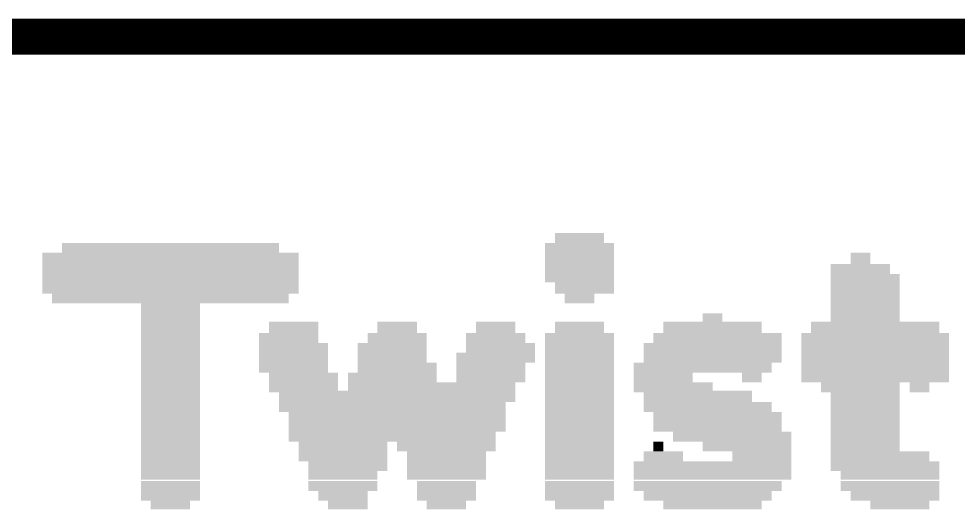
# Model space of a CAD drawing. Extents: x -41 to 66, y -18 to 26.
# Drawn here: x 15.38 to 22.06, y 22.05 to 25.53 of the extents above; entities that cross this region are included whole.
import ezdxf

# ---------------------------------------------------------------- set-up
doc = ezdxf.new("R2010")
doc.units = 0
for name, color, linetype in [('1', 12, 'CONTINUOUS'), ('16', 132, 'CONTINUOUS'), ('20', 31, 'CONTINUOUS'), ('21', 41, 'CONTINUOUS')]:
    doc.layers.add(name, color=color, linetype=linetype)

# ---------------------------------------------------------------- blocks, each defined once
blk = doc.blocks.new('RECT')
blk.add_solid([(-0.5, -0.5), (0.5, -0.5), (-0.5, 0.5), (0.5, 0.5)])

msp = doc.modelspace()

# ---------------------------------------------------------------- linework, layer by layer
at = {"layer": '1', "const_width": 0.254}
msp.add_lwpolyline([(0, 25.4), (30.48, 25.4)], dxfattribs=at)
at = {"layer": '16', "const_width": 0.254}
msp.add_lwpolyline([(0, 25.4), (30.48, 25.4)], dxfattribs=at)
at = {"layer": '20', "const_width": 0.2032}
msp.add_lwpolyline([(0, 25.4), (30.48, 25.4)], dxfattribs=at)

# ---------------------------------------------------------------- block references
at = {"layer": '21'}
for p, xscale, yscale in [((19.366, 23.972), 0.35, 0.07), ((16.461, 23.902), 1.54, 0.07), ((19.366, 23.902), 0.49, 0.07), ((16.461, 23.827), 1.82, 0.08), ((19.366, 23.827), 0.49, 0.08), ((21.361, 23.827), 0.14, 0.08), ((16.461, 23.752), 1.82, 0.07), ((19.366, 23.752), 0.49, 0.07), ((21.361, 23.752), 0.42, 0.07), ((16.461, 23.687), 1.82, 0.06), ((19.366, 23.687), 0.49, 0.06), ((21.396, 23.687), 0.49, 0.06), ((16.461, 23.617), 1.82, 0.08), ((19.401, 23.617), 0.42, 0.08), ((21.396, 23.617), 0.49, 0.08), ((16.461, 23.542), 1.68, 0.07), ((19.366, 23.542), 0.21, 0.07), ((21.396, 23.542), 0.49, 0.07), ((16.461, 23.472), 0.42, 0.07), ((21.396, 23.472), 0.49, 0.07), ((16.461, 23.407), 0.42, 0.06), ((20.311, 23.407), 0.14, 0.06), ((21.396, 23.407), 0.49, 0.06), ((16.461, 23.337), 0.42, 0.08), ((17.336, 23.337), 0.35, 0.08), ((18.071, 23.337), 0.28, 0.08), ((18.771, 23.337), 0.28, 0.08), ((19.366, 23.337), 0.35, 0.08), ((20.311, 23.337), 0.7, 0.08), ((21.466, 23.337), 0.91, 0.08), ((16.461, 23.262), 0.42, 0.07), ((17.301, 23.262), 0.42, 0.07), ((18.071, 23.262), 0.42, 0.07), ((18.771, 23.262), 0.42, 0.07), ((19.366, 23.262), 0.49, 0.07), ((20.346, 23.262), 0.91, 0.07), ((21.466, 23.262), 1.05, 0.07), ((16.461, 23.192), 0.42, 0.07), ((17.336, 23.192), 0.49, 0.07), ((18.036, 23.192), 0.49, 0.07), ((18.806, 23.192), 0.49, 0.07), ((19.366, 23.192), 0.49, 0.07), ((20.311, 23.192), 0.98, 0.07), ((21.466, 23.192), 1.05, 0.07), ((16.461, 23.122), 0.42, 0.07), ((17.336, 23.122), 0.49, 0.07), ((18.036, 23.122), 0.49, 0.07), ((18.771, 23.122), 0.56, 0.07), ((19.366, 23.122), 0.49, 0.07), ((20.311, 23.122), 0.98, 0.07), ((21.466, 23.122), 1.05, 0.07), ((16.461, 23.052), 0.42, 0.07), ((17.336, 23.052), 0.49, 0.07), ((18.071, 23.052), 0.56, 0.07), ((18.736, 23.052), 0.49, 0.07), ((19.366, 23.052), 0.49, 0.07), ((20.241, 23.052), 0.98, 0.07), ((21.466, 23.052), 1.05, 0.07), ((16.461, 22.982), 0.42, 0.07), ((17.406, 22.982), 0.49, 0.07), ((18.036, 22.982), 0.63, 0.07), ((18.736, 22.982), 0.49, 0.07), ((19.366, 22.982), 0.49, 0.07), ((19.961, 22.982), 0.42, 0.07), ((20.591, 22.982), 0.14, 0.07), ((21.466, 22.982), 1.05, 0.07), ((16.461, 22.912), 0.42, 0.07), ((16.461, 22.847), 0.42, 0.08), ((17.406, 22.912), 0.49, 0.07), ((18.071, 22.847), 1.68, 0.08), ((18.316, 22.912), 1.19, 0.07), ((19.366, 22.912), 0.49, 0.07), ((19.366, 22.847), 0.49, 0.08), ((20.031, 22.912), 0.56, 0.07), ((20.206, 22.847), 0.77, 0.08), ((21.361, 22.912), 0.56, 0.07), ((21.396, 22.847), 0.49, 0.08), ((21.781, 22.912), 0.14, 0.07), ((16.461, 22.772), 0.42, 0.07), ((18.036, 22.772), 1.61, 0.07), ((19.366, 22.772), 0.49, 0.07), ((20.276, 22.772), 0.91, 0.07), ((21.396, 22.772), 0.49, 0.07), ((16.461, 22.702), 0.42, 0.07), ((18.071, 22.702), 1.54, 0.07), ((19.366, 22.702), 0.49, 0.07), ((20.346, 22.702), 0.91, 0.07), ((21.396, 22.702), 0.49, 0.07), ((16.461, 22.632), 0.42, 0.07), ((18.071, 22.632), 1.54, 0.07), ((19.366, 22.632), 0.49, 0.07), ((20.346, 22.632), 0.91, 0.07), ((21.396, 22.632), 0.49, 0.07), ((16.461, 22.562), 0.42, 0.07), ((18.036, 22.562), 1.47, 0.07), ((19.366, 22.562), 0.49, 0.07), ((20.451, 22.562), 0.84, 0.07), ((21.396, 22.562), 0.49, 0.07), ((16.461, 22.492), 0.42, 0.07), ((17.686, 22.492), 0.63, 0.07), ((18.421, 22.492), 0.7, 0.07), ((19.366, 22.492), 0.49, 0.07), ((19.926, 22.492), 0.07, 0.07), ((20.556, 22.492), 0.63, 0.07), ((21.396, 22.492), 0.49, 0.07), ((16.461, 22.422), 0.42, 0.07), ((17.686, 22.422), 0.63, 0.07), ((18.421, 22.422), 0.56, 0.07), ((19.366, 22.422), 0.49, 0.07), ((19.961, 22.422), 0.28, 0.07), ((20.661, 22.422), 0.42, 0.07), ((21.501, 22.422), 0.7, 0.07), ((16.461, 22.352), 0.42, 0.07), ((17.721, 22.352), 0.56, 0.07), ((18.421, 22.352), 0.56, 0.07), ((19.366, 22.352), 0.49, 0.07), ((20.311, 22.352), 1.12, 0.07), ((21.536, 22.352), 0.77, 0.07), ((16.461, 22.287), 0.42, 0.06), ((17.686, 22.287), 0.49, 0.06), ((18.421, 22.287), 0.56, 0.06), ((19.366, 22.287), 0.49, 0.06), ((20.311, 22.287), 1.12, 0.06), ((21.571, 22.287), 0.7, 0.06), ((16.461, 22.212), 0.42, 0.07), ((17.686, 22.212), 0.49, 0.07), ((18.421, 22.212), 0.42, 0.07), ((19.366, 22.212), 0.49, 0.07), ((20.276, 22.212), 1.05, 0.07), ((21.571, 22.212), 0.7, 0.07), ((16.461, 22.142), 0.42, 0.07), ((17.686, 22.142), 0.35, 0.07), ((18.421, 22.142), 0.42, 0.07), ((19.366, 22.142), 0.49, 0.07), ((20.276, 22.142), 0.91, 0.07), ((21.606, 22.142), 0.63, 0.07), ((16.461, 22.077), 0.28, 0.06), ((17.721, 22.077), 0.28, 0.06), ((18.421, 22.077), 0.28, 0.06), ((19.366, 22.077), 0.35, 0.06), ((20.311, 22.077), 0.7, 0.06), ((21.641, 22.077), 0.42, 0.06)]:
    msp.add_blockref('RECT', p, dxfattribs=dict(at, xscale=xscale, yscale=yscale))

doc.saveas('drawing.dxf')
